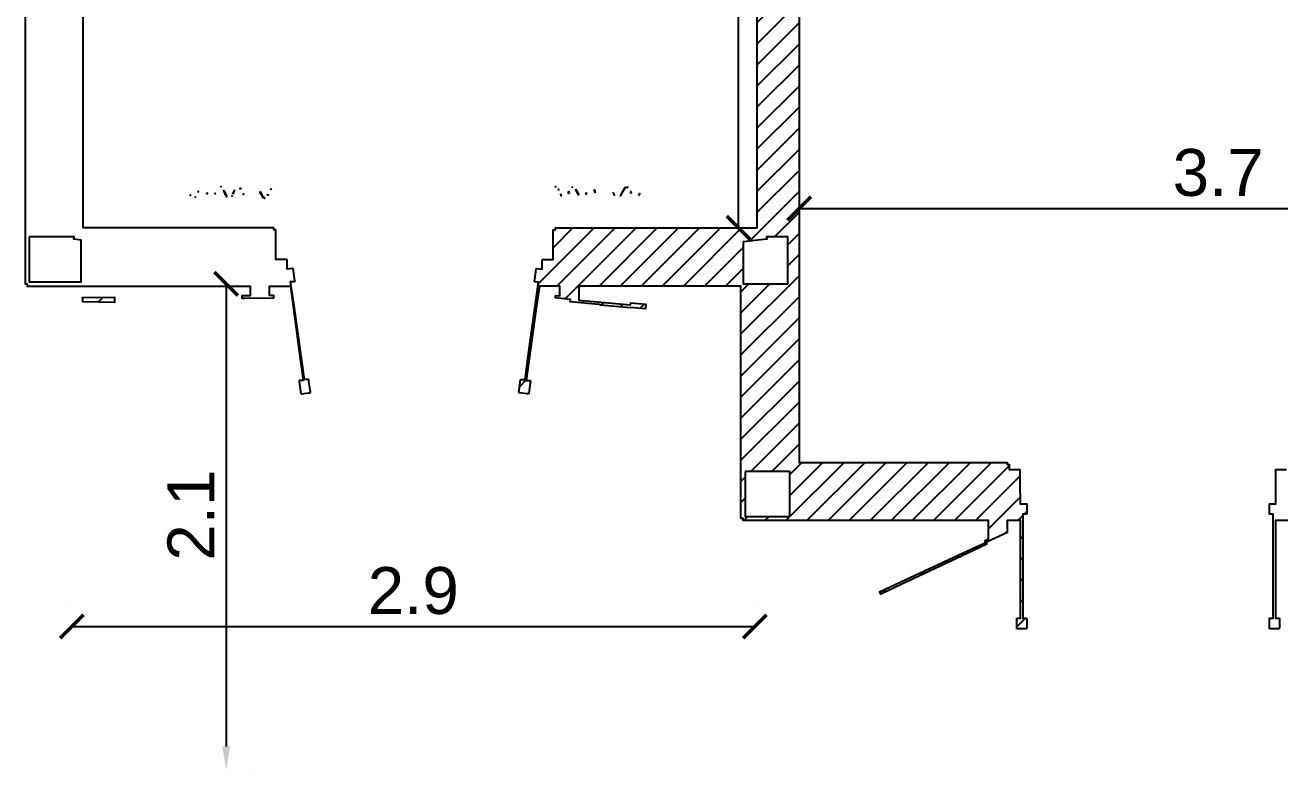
# Model space of a CAD drawing. Header units: metres. Extents: x -155 to -31, y -2 to 38.
# Drawn here: x -115.16 to -109.81, y 3.63 to 6.8 of the extents above; entities that cross this region are included whole.
import ezdxf

# ---------------------------------------------------------------- set-up
doc = ezdxf.new("R2010")
doc.units = ezdxf.units.M
doc.layers.add('DİMENSİONS', color=1, linetype='Continuous', true_color=0xff0000)
doc.layers.add('Layer 03$KAT1_MOBILYA', color=9, linetype='Continuous', true_color=0xc0c0c0)
doc.layers.add('Layer 03$KAT1_DUVAR', color=7, linetype='Continuous')
doc.styles.add('Default', font='arial.ttf')
doc.dimstyles.new('Default', dxfattribs={"dimscale": 2, "dimtxt": 0.1, "dimasz": 0.1, "dimexe": 0.05, "dimexo": 0.05, "dimgap": 0.025, "dimtad": 1, "dimtoh": 1, "dimzin": 1, "dimdsep": 46, "dimtxsty": 'Default', "dimcen": 0.05, "dimazin": 1, "dimtfac": 1, "dimtdec": 4, "dimtix": 1, "dimtofl": 0, "dimtmove": 1, "dimatfit": 3, "dimfxl": 0.1, "dimtolj": 1, "dimtzin": 1, "dimarcsym": 0})
pattern_1 = [(45, (-109.91591, 9.92203), (-0.0449013, 0.0449013), [])]
pattern_2 = [(135, (-109.91591, 9.92203), (-0.0449013, -0.0449013), [])]

# ---------------------------------------------------------------- blocks, each defined once
blk = doc.blocks.new('_ArchTick')
at = {"color": 0, "linetype": 'ByBlock', "const_width": 0.15}
blk.add_lwpolyline([(-0.5, -0.5), (0.5, 0.5)], dxfattribs=at)
blk = doc.blocks.new('*D26')
at = {"layer": 'Defpoints', "color": 0}
for p in [(-112.1169, 9.9599), (-112.1169, 9.9599), (-112.1169, 5.938)]:
    blk.add_point(p, dxfattribs=at)
at = {"layer": 'DİMENSİONS', "color": 0, "lineweight": -2}
for p, q in [((-112.2169, 9.9599), (-112.2169, 9.9599)), ((-112.1169, 5.938), (-112.1169, 9.8599)), ((-112.2169, 5.938), (-112.2169, 5.938))]:
    blk.add_line(p, q, dxfattribs=at)
at = {"layer": 'DİMENSİONS', "color": 0}
blk.add_solid([(-112.1002, 9.8599), (-112.1335, 9.8599), (-112.1169, 9.9599)], dxfattribs=at)
at = {"layer": 'DİMENSİONS', "color": 0, "lineweight": -2, "xscale": 0.1, "yscale": 0.1, "zscale": 0.1, "rotation": 270}
blk.add_blockref('_ArchTick', (-112.1169, 5.938), dxfattribs=at)
at = {"layer": 'DİMENSİONS', "color": 0, "insert": (-112.269, 7.899), "char_height": 0.2, "attachment_point": 5, "rotation": 90, "style": 'Default'}
blk.add_mtext('\\A1;4.0', dxfattribs=at)
blk = doc.blocks.new('*D58')
at = {"layer": 'Defpoints', "color": 0}
for p in [(-111.8589, 6.0207), (-108.1869, 6.0207), (-108.1869, 6.0207)]:
    blk.add_point(p, dxfattribs=at)
at = {"layer": 'DİMENSİONS', "color": 0, "lineweight": -2}
for p, q in [((-111.8589, 6.1207), (-111.8589, 6.1207)), ((-108.1869, 6.1207), (-108.1869, 6.1207)), ((-111.8589, 6.0207), (-108.2869, 6.0207))]:
    blk.add_line(p, q, dxfattribs=at)
at = {"layer": 'DİMENSİONS', "color": 0}
blk.add_solid([(-108.2869, 6.0041), (-108.2869, 6.0374), (-108.1869, 6.0207)], dxfattribs=at)
at = {"layer": 'DİMENSİONS', "color": 0, "lineweight": -2, "xscale": 0.1, "yscale": 0.1, "zscale": 0.1, "rotation": 180}
blk.add_blockref('_ArchTick', (-111.8589, 6.0207), dxfattribs=at)
at = {"layer": 'DİMENSİONS', "color": 0, "insert": (-110.0729, 6.1729), "char_height": 0.2, "attachment_point": 5, "style": 'Default'}
blk.add_mtext('\\A1;3.7', dxfattribs=at)
blk = doc.blocks.new('*D59')
at = {"layer": 'Defpoints', "color": 0}
for p in [(-114.2999, 5.6991), (-114.2999, 3.627), (-114.2999, 3.627)]:
    blk.add_point(p, dxfattribs=at)
at = {"layer": 'DİMENSİONS', "color": 0, "lineweight": -2}
for p, q in [((-114.2999, 5.6991), (-114.2999, 3.727)), ((-114.1999, 5.6991), (-114.1999, 5.6991)), ((-114.1999, 3.627), (-114.1999, 3.627))]:
    blk.add_line(p, q, dxfattribs=at)
at = {"layer": 'DİMENSİONS', "color": 0}
blk.add_solid([(-114.3165, 3.727), (-114.2832, 3.727), (-114.2999, 3.627)], dxfattribs=at)
at = {"layer": 'DİMENSİONS', "color": 0, "lineweight": -2, "xscale": 0.1, "yscale": 0.1, "zscale": 0.1, "rotation": 90}
blk.add_blockref('_ArchTick', (-114.2999, 5.6991), dxfattribs=at)
at = {"layer": 'DİMENSİONS', "color": 0, "insert": (-114.4503, 4.7131), "char_height": 0.2, "attachment_point": 5, "rotation": 90, "style": 'Default'}
blk.add_mtext('\\A1;2.1', dxfattribs=at)
blk = doc.blocks.new('*D77')
at = {"layer": 'Defpoints', "color": 0}
for p in [(-114.9578, 4.2383), (-112.0476, 4.2383), (-112.0476, 4.2383)]:
    blk.add_point(p, dxfattribs=at)
at = {"layer": 'DİMENSİONS', "color": 0, "lineweight": -2}
for p, q in [((-114.9578, 4.3383), (-114.9578, 4.3383)), ((-112.0476, 4.3383), (-112.0476, 4.3383)), ((-114.9578, 4.2383), (-112.0476, 4.2383))]:
    blk.add_line(p, q, dxfattribs=at)
at = {"layer": 'DİMENSİONS', "color": 0, "lineweight": -2, "xscale": 0.1, "yscale": 0.1, "zscale": 0.1, "rotation": 180}
blk.add_blockref('_ArchTick', (-114.9578, 4.2383), dxfattribs=at)
at = {"layer": 'DİMENSİONS', "color": 0, "lineweight": -2, "xscale": 0.1, "yscale": 0.1, "zscale": 0.1}
blk.add_blockref('_ArchTick', (-112.0476, 4.2383), dxfattribs=at)
at = {"layer": 'DİMENSİONS', "color": 0, "insert": (-113.5027, 4.3904), "char_height": 0.2, "attachment_point": 5, "style": 'Default'}
blk.add_mtext('\\A1;2.9', dxfattribs=at)

msp = doc.modelspace()

# ---------------------------------------------------------------- hatches: boundary and pattern name
at = {"layer": 'Layer 03$KAT1_DUVAR'}
h = msp.add_hatch(dxfattribs=at)
h.set_pattern_fill('ANSI31', scale=0.02, style=0, pattern_type=2)
h.set_pattern_definition(pattern_1)
h.paths.add_polyline_path([(-112.5769, 5.6093), (-112.5759, 5.6181), (-112.5123, 5.6128), (-112.5133, 5.6033), (-112.5132, 5.5958), (-112.5133, 5.5927), (-112.5767, 5.5987), (-112.5781, 5.5966), (-112.7052, 5.609), (-112.7056, 5.6087), (-112.7113, 5.6115), (-112.8342, 5.6228), (-112.8322, 5.6332), (-112.8965, 5.6393), (-112.8962, 5.6466), (-112.896, 5.6499), (-112.8783, 5.6482), (-112.8783, 5.6901), (-112.9651, 5.6901), (-112.9771, 5.6049), (-113.0217, 5.2869), (-113.0051, 5.2869), (-113.0043, 5.2861), (-113.0043, 5.2853), (-113.0035, 5.2845), (-113.0035, 5.2836), (-113.0046, 5.2762), (-113.0109, 5.2328), (-113.0109, 5.232), (-113.0125, 5.2303), (-113.0141, 5.2303), (-113.0194, 5.2311), (-113.0502, 5.2353), (-113.051, 5.2353), (-113.0519, 5.2361), (-113.0519, 5.2369), (-113.0527, 5.2377), (-113.0527, 5.2385), (-113.0516, 5.246), (-113.0453, 5.2894), (-113.0453, 5.2902), (-113.0445, 5.291), (-113.0438, 5.2917), (-113.0437, 5.2918), (-113.0259, 5.2918), (-113.0129, 5.3908), (-112.9687, 5.7063), (-112.9854, 5.7086), (-112.9854, 5.71), (-112.9863, 5.7109), (-112.9863, 5.7117), (-112.9852, 5.7191), (-112.9789, 5.7625), (-112.9789, 5.7633), (-112.9772, 5.765), (-112.9756, 5.765), (-112.9535, 5.762), (-112.9535, 5.8002), (-112.9526, 5.8011), (-112.9526, 5.8019), (-112.952, 5.8026), (-112.9518, 5.8027), (-112.9068, 5.8027), (-112.9068, 5.9294), (-112.8974, 5.9294), (-112.8974, 5.938), (-112.037, 5.938), (-112.037, 8.4293), (-112.0275, 8.4293), (-112.0275, 8.4381), (-111.147, 8.4381), (-111.147, 8.4962), (-111.137, 8.4962), (-111.137, 8.4987), (-111.1275, 8.4988), (-111.1275, 8.5081), (-111.1269, 8.5081), (-111.1269, 8.5163), (-110.8663, 8.5163), (-110.8663, 8.4987), (-110.8588, 8.4987), (-110.8588, 8.4962), (-110.847, 8.4962), (-110.847, 8.4381), (-109.9241, 8.4381), (-109.9241, 8.4499), (-109.8493, 8.4499), (-109.8493, 8.4381), (-109.8471, 8.4381), (-109.8471, 8.4298), (-109.8292, 8.4298), (-109.8292, 8.3499), (-109.8258, 8.3499), (-109.8258, 7.4565), (-109.8678, 7.4565), (-109.8678, 8.2499), (-109.9241, 8.2499), (-109.9241, 8.26), (-111.8589, 8.26), (-111.8589, 4.9379), (-110.9724, 4.9379), (-110.9724, 4.9293), (-110.9638, 4.9293), (-110.9638, 4.908), (-110.9175, 4.908), (-110.9175, 4.808), (-110.9167, 4.8065), (-110.9167, 4.7619), (-110.8899, 4.7619), (-110.8892, 4.7613), (-110.889, 4.7611), (-110.889, 4.7191), (-110.8896, 4.7178), (-110.8899, 4.7174), (-110.9052, 4.7174), (-110.9052, 4.2745), (-110.8907, 4.2745), (-110.8901, 4.2738), (-110.8899, 4.2736), (-110.8892, 4.273), (-110.889, 4.2728), (-110.889, 4.2308), (-110.8896, 4.2301), (-110.8899, 4.2299), (-110.8905, 4.2293), (-110.8907, 4.2291), (-110.9294, 4.2291), (-110.9302, 4.2299), (-110.9308, 4.2306), (-110.931, 4.2308), (-110.931, 4.2728), (-110.9304, 4.2734), (-110.9302, 4.2736), (-110.9296, 4.2743), (-110.9294, 4.2745), (-110.9153, 4.2745), (-110.9153, 4.69), (-110.9718, 4.69), (-110.9718, 4.6404), (-110.9714, 4.6395), (-111.0625, 4.5971), (-111.0589, 4.5888), (-111.1158, 4.5618), (-111.4204, 4.4192), (-111.5105, 4.3768), (-111.5131, 4.3817), (-111.5156, 4.3864), (-111.4248, 4.4287), (-111.1196, 4.5706), (-111.0663, 4.5953), (-111.0663, 4.6058), (-111.0521, 4.6124), (-111.0521, 4.69), (-112.0975, 4.69), (-112.0975, 4.6992), (-112.1069, 4.6992), (-112.1069, 5.6901), (-112.797, 5.6901), (-112.797, 5.6299)], flags=0)
h.paths.add_polyline_path([(-112.0889, 4.8992), (-112.0889, 4.708), (-111.8976, 4.708), (-111.8976, 4.8992)], flags=0)
h.paths.add_polyline_path([(-112.0975, 5.8782), (-112.0975, 5.6994), (-111.907, 5.6994), (-111.907, 5.8993), (-111.9974, 5.8993), (-111.9964, 5.8901)], flags=0)
h = msp.add_hatch(dxfattribs=at)
h.set_pattern_fill('ANSI31', scale=0.02, style=0, pattern_type=2)
h.set_pattern_definition(pattern_1)
h.paths.add_polyline_path([(-114.7755, 5.6261), (-114.7753, 5.6234), (-114.7755, 5.6234), (-114.7755, 5.6205), (-114.9112, 5.6224), (-114.9114, 5.6254), (-114.9112, 5.6319), (-114.9123, 5.6415), (-114.7755, 5.6429)], flags=0)
at = {"layer": 'Layer 03$KAT1_MOBILYA'}
h = msp.add_hatch(dxfattribs=at)
h.set_pattern_fill('ANSI31', scale=0.02, angle=90, style=0, pattern_type=2)
h.set_pattern_definition(pattern_2)
h.paths.add_polyline_path([(-114.3245, 6.1136), (-114.3229, 6.1145), (-114.3234, 6.1125)], flags=0)
h = msp.add_hatch(dxfattribs=at)
h.set_pattern_fill('ANSI31', scale=0.02, angle=90, style=0, pattern_type=2)
h.set_pattern_definition(pattern_2)
h.paths.add_polyline_path([(-114.298, 6.0738), (-114.3101, 6.0942), (-114.3115, 6.097), (-114.3098, 6.098), (-114.3086, 6.0957)], flags=0)
h = msp.add_hatch(dxfattribs=at)
h.set_pattern_fill('ANSI31', scale=0.02, angle=90, style=0, pattern_type=2)
h.set_pattern_definition(pattern_2)
h.paths.add_polyline_path([(-114.2716, 6.0814), (-114.264, 6.097), (-114.2657, 6.098)], flags=0)
h = msp.add_hatch(dxfattribs=at)
h.set_pattern_fill('ANSI31', scale=0.02, angle=90, style=0, pattern_type=2)
h.set_pattern_definition(pattern_2)
h.paths.add_polyline_path([(-114.2398, 6.1074), (-114.2388, 6.1068), (-114.2374, 6.1041), (-114.2394, 6.1037), (-114.2402, 6.1054), (-114.2411, 6.1059)], flags=0)
h = msp.add_hatch(dxfattribs=at)
h.set_pattern_fill('ANSI31', scale=0.02, angle=90, style=0, pattern_type=2)
h.set_pattern_definition(pattern_2)
h.paths.add_polyline_path([(-114.1112, 6.1026), (-114.1088, 6.105), (-114.1096, 6.1015)], flags=0)
h = msp.add_hatch(dxfattribs=at)
h.set_pattern_fill('ANSI31', scale=0.02, angle=90, style=0, pattern_type=2)
h.set_pattern_definition(pattern_2)
h.paths.add_polyline_path([(-112.8962, 6.1145), (-112.8949, 6.1133), (-112.8976, 6.1131), (-112.8963, 6.1144)], flags=0)
h = msp.add_hatch(dxfattribs=at)
h.set_pattern_fill('ANSI31', scale=0.02, angle=90, style=0, pattern_type=2)
h.set_pattern_definition(pattern_2)
h.paths.add_polyline_path([(-112.8857, 6.1015), (-112.8829, 6.1001), (-112.8841, 6.1026)], flags=0)
h = msp.add_hatch(dxfattribs=at)
h.set_pattern_fill('ANSI31', scale=0.02, angle=90, style=0, pattern_type=2)
h.set_pattern_definition(pattern_2)
h.paths.add_polyline_path([(-112.8271, 6.1129), (-112.8261, 6.1127), (-112.8264, 6.111)], flags=0)
h = msp.add_hatch(dxfattribs=at)
h.set_pattern_fill('ANSI31', scale=0.02, angle=90, style=0, pattern_type=2)
h.set_pattern_definition(pattern_2)
h.paths.add_polyline_path([(-112.8116, 6.1035), (-112.8009, 6.088), (-112.7981, 6.0788), (-112.8026, 6.087)], flags=0)
h = msp.add_hatch(dxfattribs=at)
h.set_pattern_fill('ANSI31', scale=0.02, angle=90, style=0, pattern_type=2)
h.set_pattern_definition(pattern_2)
h.paths.add_polyline_path([(-112.7314, 6.097), (-112.7311, 6.0999), (-112.7296, 6.098), (-112.729, 6.0967), (-112.7274, 6.0889)], flags=0)
h = msp.add_hatch(dxfattribs=at)
h.set_pattern_fill('ANSI31', scale=0.02, angle=90, style=0, pattern_type=2)
h.set_pattern_definition(pattern_2)
h.paths.add_polyline_path([(-112.6126, 6.087), (-112.6016, 6.1071), (-112.6144, 6.088), (-112.6214, 6.0749)], flags=0)
h = msp.add_hatch(dxfattribs=at)
h.set_pattern_fill('ANSI31', scale=0.02, angle=90, style=0, pattern_type=2)
h.set_pattern_definition(pattern_2)
h.paths.add_polyline_path([(-112.6016, 6.1071), (-112.6027, 6.1089), (-112.6019, 6.1103), (-112.6003, 6.1106), (-112.5889, 6.111), (-112.5999, 6.1089), (-112.6008, 6.1087)], flags=0)
h = msp.add_hatch(dxfattribs=at)
h.set_pattern_fill('ANSI31', scale=0.02, angle=90, style=0, pattern_type=2)
h.set_pattern_definition(pattern_2)
h.paths.add_polyline_path([(-114.454, 6.0771), (-114.4522, 6.0782), (-114.4531, 6.076)], flags=0)
h = msp.add_hatch(dxfattribs=at)
h.set_pattern_fill('ANSI31', scale=0.02, angle=90, style=0, pattern_type=2)
h.set_pattern_definition(pattern_2)
h.paths.add_polyline_path([(-114.4327, 6.0671), (-114.4302, 6.0686), (-114.4317, 6.07)], flags=0)
h = msp.add_hatch(dxfattribs=at)
h.set_pattern_fill('ANSI31', scale=0.02, angle=90, style=0, pattern_type=2)
h.set_pattern_definition(pattern_2)
h.paths.add_polyline_path([(-114.4201, 6.0931), (-114.4192, 6.0904), (-114.4184, 6.0921), (-114.4175, 6.0934)], flags=0)
h = msp.add_hatch(dxfattribs=at)
h.set_pattern_fill('ANSI31', scale=0.02, angle=90, style=0, pattern_type=2)
h.set_pattern_definition(pattern_2)
h.paths.add_polyline_path([(-114.3827, 6.087), (-114.381, 6.088), (-114.3804, 6.0827)], flags=0)
h = msp.add_hatch(dxfattribs=at)
h.set_pattern_fill('ANSI31', scale=0.02, angle=90, style=0, pattern_type=2)
h.set_pattern_definition(pattern_2)
h.paths.add_polyline_path([(-114.3488, 6.0829), (-114.3463, 6.0836), (-114.347, 6.0866)], flags=0)
h = msp.add_hatch(dxfattribs=at)
h.set_pattern_fill('ANSI31', scale=0.02, angle=90, style=0, pattern_type=2)
h.set_pattern_definition(pattern_2)
h.paths.add_polyline_path([(-114.2996, 6.0727), (-114.2971, 6.0702), (-114.298, 6.0738)], flags=0)
h = msp.add_hatch(dxfattribs=at)
h.set_pattern_fill('ANSI31', scale=0.02, angle=90, style=0, pattern_type=2)
h.set_pattern_definition(pattern_2)
h.paths.add_polyline_path([(-114.2775, 6.0738), (-114.275, 6.0744), (-114.2759, 6.0727)], flags=0)
h = msp.add_hatch(dxfattribs=at)
h.set_pattern_fill('ANSI31', scale=0.02, angle=90, style=0, pattern_type=2)
h.set_pattern_definition(pattern_2)
h.paths.add_polyline_path([(-114.2284, 6.0819), (-114.2266, 6.0829), (-114.2271, 6.08)], flags=0)
h = msp.add_hatch(dxfattribs=at)
h.set_pattern_fill('ANSI31', scale=0.02, angle=90, style=0, pattern_type=2)
h.set_pattern_definition(pattern_2)
h.paths.add_polyline_path([(-114.1554, 6.0931), (-114.1453, 6.0731), (-114.1571, 6.092)], flags=0)
h = msp.add_hatch(dxfattribs=at)
h.set_pattern_fill('ANSI31', scale=0.02, angle=90, style=0, pattern_type=2)
h.set_pattern_definition(pattern_2)
h.paths.add_polyline_path([(-114.1425, 6.0692), (-114.1453, 6.0686), (-114.1438, 6.07)], flags=0)
h = msp.add_hatch(dxfattribs=at)
h.set_pattern_fill('ANSI31', scale=0.02, angle=90, style=0, pattern_type=2)
h.set_pattern_definition(pattern_2)
h.paths.add_polyline_path([(-114.1425, 6.0692), (-114.1373, 6.0639), (-114.1346, 6.0641)], flags=0)
h = msp.add_hatch(dxfattribs=at)
h.set_pattern_fill('ANSI31', scale=0.02, angle=90, style=0, pattern_type=2)
h.set_pattern_definition(pattern_2)
h.paths.add_polyline_path([(-114.1218, 6.0811), (-114.1213, 6.0776), (-114.1215, 6.0771), (-114.1232, 6.0782)], flags=0)
h = msp.add_hatch(dxfattribs=at)
h.set_pattern_fill('ANSI31', scale=0.02, angle=90, style=0, pattern_type=2)
h.set_pattern_definition(pattern_2)
h.paths.add_polyline_path([(-112.8739, 6.0771), (-112.8722, 6.075), (-112.8721, 6.0782), (-112.8755, 6.0805)], flags=0)
h = msp.add_hatch(dxfattribs=at)
h.set_pattern_fill('ANSI31', scale=0.02, angle=90, style=0, pattern_type=2)
h.set_pattern_definition(pattern_2)
h.paths.add_polyline_path([(-112.8417, 6.0897), (-112.84, 6.0931), (-112.8382, 6.0921), (-112.8419, 6.0849)], flags=0)
h = msp.add_hatch(dxfattribs=at)
h.set_pattern_fill('ANSI31', scale=0.02, angle=90, style=0, pattern_type=2)
h.set_pattern_definition(pattern_2)
h.paths.add_polyline_path([(-112.7687, 6.0829), (-112.7645, 6.0868), (-112.767, 6.0819)], flags=0)
h = msp.add_hatch(dxfattribs=at)
h.set_pattern_fill('ANSI31', scale=0.02, angle=90, style=0, pattern_type=2)
h.set_pattern_definition(pattern_2)
h.paths.add_polyline_path([(-112.6483, 6.0819), (-112.6455, 6.0775), (-112.6465, 6.0829), (-112.651, 6.0873)], flags=0)
h = msp.add_hatch(dxfattribs=at)
h.set_pattern_fill('ANSI31', scale=0.02, angle=90, style=0, pattern_type=2)
h.set_pattern_definition(pattern_2)
h.paths.add_polyline_path([(-112.577, 6.0921), (-112.5753, 6.0931), (-112.5741, 6.0864)], flags=0)
h = msp.add_hatch(dxfattribs=at)
h.set_pattern_fill('ANSI31', scale=0.02, angle=90, style=0, pattern_type=2)
h.set_pattern_definition(pattern_2)
h.paths.add_polyline_path([(-112.5431, 6.0782), (-112.5414, 6.0771), (-112.5375, 6.0852)], flags=0)

# ---------------------------------------------------------------- linework, layer by layer
at = {"layer": 'Layer 03$KAT1_DUVAR'}
for points in [[(-115.1568, 10.4399), (-115.1568, 5.6993), (-115.1476, 5.6993), (-115.1476, 5.6901), (-114.1971, 5.6901), (-114.1971, 5.6489), (-114.2242, 5.6486), (-114.2328, 5.6485), (-114.2328, 5.6381), (-114.224, 5.6382), (-114.0971, 5.6393), (-114.0971, 5.6499), (-114.1157, 5.6498), (-114.1157, 5.6901), (-114.0266, 5.6901), (-113.9864, 5.39), (-113.9719, 5.2869), (-113.9875, 5.2869), (-113.9891, 5.2853), (-113.9891, 5.2836), (-113.9835, 5.2403), (-113.9825, 5.2319), (-113.9809, 5.2303), (-113.9793, 5.2303), (-113.9485, 5.2345), (-113.9432, 5.2353), (-113.9424, 5.2353), (-113.9408, 5.2369), (-113.9408, 5.2385), (-113.9471, 5.2819), (-113.9481, 5.2894), (-113.9481, 5.2902), (-113.9483, 5.2903), (-113.9491, 5.2911), (-113.9498, 5.2918), (-113.9668, 5.2918), (-114.0108, 5.6057), (-114.0254, 5.7092), (-114.008, 5.7092), (-114.008, 5.71), (-114.0072, 5.7109), (-114.0072, 5.7125), (-114.0135, 5.7552), (-114.0146, 5.7625), (-114.0146, 5.7633), (-114.0154, 5.7642), (-114.0162, 5.765), (-114.0178, 5.765), (-114.04, 5.7619), (-114.04, 5.8011), (-114.0401, 5.8012), (-114.0408, 5.8019), (-114.0409, 5.802), (-114.0416, 5.8027), (-114.089, 5.8027), (-114.089, 5.9294), (-114.0976, 5.9294), (-114.0976, 5.938), (-114.9089, 5.938), (-114.9089, 9.4599)], [(-111.8589, 8.26), (-111.8589, 4.9379), (-110.9724, 4.9379), (-110.9724, 4.9293), (-110.9638, 4.9293), (-110.9638, 4.908), (-110.9175, 4.908), (-110.9175, 4.808), (-110.9167, 4.8065), (-110.9167, 4.7619), (-110.8899, 4.7619), (-110.8892, 4.7613), (-110.889, 4.7611), (-110.889, 4.7191), (-110.8896, 4.7178), (-110.8899, 4.7174), (-110.9052, 4.7174), (-110.9052, 4.2745), (-110.8907, 4.2745), (-110.8901, 4.2738), (-110.8899, 4.2736), (-110.8892, 4.273), (-110.889, 4.2728), (-110.889, 4.2308), (-110.8896, 4.2301), (-110.8899, 4.2299), (-110.8905, 4.2293), (-110.8907, 4.2291), (-110.9294, 4.2291), (-110.9302, 4.2299), (-110.9308, 4.2306), (-110.931, 4.2308), (-110.931, 4.2728), (-110.9304, 4.2734), (-110.9302, 4.2736), (-110.9296, 4.2743), (-110.9294, 4.2745), (-110.9153, 4.2745), (-110.9153, 4.69), (-110.9718, 4.69), (-110.9718, 4.6404), (-110.9714, 4.6395), (-111.0625, 4.5971), (-111.0589, 4.5888), (-111.1158, 4.5618), (-111.4204, 4.4192), (-111.5105, 4.3768), (-111.5131, 4.3817), (-111.5156, 4.3864), (-111.4248, 4.4287), (-111.1196, 4.5706), (-111.0663, 4.5953), (-111.0663, 4.6058), (-111.0521, 4.6124), (-111.0521, 4.69), (-112.0975, 4.69), (-112.0975, 4.6992), (-112.1069, 4.6992), (-112.1069, 5.6901), (-112.797, 5.6901), (-112.797, 5.6299), (-112.5769, 5.6093), (-112.5759, 5.6181), (-112.5123, 5.6128), (-112.5133, 5.6033), (-112.5132, 5.5958), (-112.5133, 5.5927), (-112.5767, 5.5987), (-112.5781, 5.5966), (-112.7052, 5.609), (-112.7056, 5.6087), (-112.7113, 5.6115), (-112.8342, 5.6228), (-112.8322, 5.6332), (-112.8965, 5.6393), (-112.8962, 5.6466), (-112.896, 5.6499), (-112.8783, 5.6482), (-112.8783, 5.6901), (-112.9651, 5.6901), (-112.9771, 5.6049), (-113.0217, 5.2869), (-113.0051, 5.2869), (-113.0043, 5.2861), (-113.0043, 5.2853), (-113.0035, 5.2845), (-113.0035, 5.2836), (-113.0046, 5.2762), (-113.0109, 5.2328), (-113.0109, 5.232), (-113.0125, 5.2303), (-113.0141, 5.2303), (-113.0194, 5.2311), (-113.0502, 5.2353), (-113.051, 5.2353), (-113.0519, 5.2361), (-113.0519, 5.2369), (-113.0527, 5.2377), (-113.0527, 5.2385), (-113.0516, 5.246), (-113.0453, 5.2894), (-113.0453, 5.2902), (-113.0445, 5.291), (-113.0438, 5.2917), (-113.0437, 5.2918), (-113.0259, 5.2918), (-113.0129, 5.3908), (-112.9687, 5.7063), (-112.9854, 5.7086), (-112.9854, 5.71), (-112.9863, 5.7109), (-112.9863, 5.7117), (-112.9852, 5.7191), (-112.9789, 5.7625), (-112.9789, 5.7633), (-112.9772, 5.765), (-112.9756, 5.765), (-112.9535, 5.762), (-112.9535, 5.8002), (-112.9526, 5.8011), (-112.9526, 5.8019), (-112.952, 5.8026), (-112.9518, 5.8027), (-112.9068, 5.8027), (-112.9068, 5.9294), (-112.8974, 5.9294), (-112.8974, 5.938), (-112.037, 5.938), (-112.037, 8.4293)], [(-109.7714, 4.69), (-109.8289, 4.69), (-109.8289, 4.2745), (-109.814, 4.2745), (-109.8134, 4.2738), (-109.8124, 4.2728), (-109.8124, 4.2308), (-109.813, 4.2301), (-109.8132, 4.2299), (-109.8138, 4.2293), (-109.814, 4.2291), (-109.8535, 4.2291), (-109.8542, 4.2297), (-109.8544, 4.2299), (-109.8544, 4.2736), (-109.8538, 4.2743), (-109.8535, 4.2745), (-109.839, 4.2745), (-109.839, 4.7174), (-109.8544, 4.7174), (-109.8544, 4.7619), (-109.8276, 4.7619), (-109.8276, 4.908), (-109.7819, 4.908)]]:
    msp.add_lwpolyline(points, dxfattribs=at)
for points in [[(-115.1388, 5.8993), (-115.1388, 5.7081), (-114.9175, 5.7081), (-114.9175, 5.8862), (-114.9485, 5.8901), (-114.9474, 5.8993)], [(-112.0975, 5.8782), (-112.0975, 5.6994), (-111.907, 5.6994), (-111.907, 5.8993), (-111.9974, 5.8993), (-111.9964, 5.8901)], [(-114.7755, 5.6261), (-114.7753, 5.6234), (-114.7755, 5.6234), (-114.7755, 5.6205), (-114.9112, 5.6224), (-114.9114, 5.6254), (-114.9112, 5.6319), (-114.9123, 5.6415), (-114.7755, 5.6429)], [(-112.0889, 4.8992), (-112.0889, 4.708), (-111.8976, 4.708), (-111.8976, 4.8992)]]:
    msp.add_lwpolyline(points, close=True, dxfattribs=at)
at = {"layer": 'Layer 03$KAT1_MOBILYA'}
for points in [[(-114.3245, 6.1136), (-114.3229, 6.1145), (-114.3234, 6.1125)], [(-114.298, 6.0738), (-114.3101, 6.0942), (-114.3115, 6.097), (-114.3098, 6.098), (-114.3086, 6.0957)], [(-114.2716, 6.0814), (-114.264, 6.097), (-114.2657, 6.098)], [(-114.2398, 6.1074), (-114.2388, 6.1068), (-114.2374, 6.1041), (-114.2394, 6.1037), (-114.2402, 6.1054), (-114.2411, 6.1059)], [(-114.1112, 6.1026), (-114.1088, 6.105), (-114.1096, 6.1015)], [(-112.8962, 6.1145), (-112.8949, 6.1133), (-112.8976, 6.1131), (-112.8963, 6.1144)], [(-112.8857, 6.1015), (-112.8829, 6.1001), (-112.8841, 6.1026)], [(-112.8271, 6.1129), (-112.8261, 6.1127), (-112.8264, 6.111)], [(-112.8116, 6.1035), (-112.8009, 6.088), (-112.7981, 6.0788), (-112.8026, 6.087)], [(-112.7314, 6.097), (-112.7311, 6.0999), (-112.7296, 6.098), (-112.729, 6.0967), (-112.7274, 6.0889)], [(-112.6126, 6.087), (-112.6016, 6.1071), (-112.6144, 6.088), (-112.6214, 6.0749)], [(-112.6016, 6.1071), (-112.6027, 6.1089), (-112.6019, 6.1103), (-112.6003, 6.1106), (-112.5889, 6.111), (-112.5999, 6.1089), (-112.6008, 6.1087)], [(-114.454, 6.0771), (-114.4522, 6.0782), (-114.4531, 6.076)], [(-114.4327, 6.0671), (-114.4302, 6.0686), (-114.4317, 6.07)], [(-114.4201, 6.0931), (-114.4192, 6.0904), (-114.4184, 6.0921), (-114.4175, 6.0934)], [(-114.3827, 6.087), (-114.381, 6.088), (-114.3804, 6.0827)], [(-114.3488, 6.0829), (-114.3463, 6.0836), (-114.347, 6.0866)], [(-114.2996, 6.0727), (-114.2971, 6.0702), (-114.298, 6.0738)], [(-114.2775, 6.0738), (-114.275, 6.0744), (-114.2759, 6.0727)], [(-114.2284, 6.0819), (-114.2266, 6.0829), (-114.2271, 6.08)], [(-114.1554, 6.0931), (-114.1453, 6.0731), (-114.1571, 6.092)], [(-114.1425, 6.0692), (-114.1453, 6.0686), (-114.1438, 6.07)], [(-114.1425, 6.0692), (-114.1373, 6.0639), (-114.1346, 6.0641)], [(-114.1218, 6.0811), (-114.1213, 6.0776), (-114.1215, 6.0771), (-114.1232, 6.0782)], [(-112.8739, 6.0771), (-112.8722, 6.075), (-112.8721, 6.0782), (-112.8755, 6.0805)], [(-112.8417, 6.0897), (-112.84, 6.0931), (-112.8382, 6.0921), (-112.8419, 6.0849)], [(-112.7687, 6.0829), (-112.7645, 6.0868), (-112.767, 6.0819)], [(-112.6483, 6.0819), (-112.6455, 6.0775), (-112.6465, 6.0829), (-112.651, 6.0873)], [(-112.577, 6.0921), (-112.5753, 6.0931), (-112.5741, 6.0864)], [(-112.5431, 6.0782), (-112.5414, 6.0771), (-112.5375, 6.0852)]]:
    msp.add_lwpolyline(points, close=True, dxfattribs=at)

# ---------------------------------------------------------------- dimensions: what is measured, and where the dimension line sits
at = {"layer": 'DİMENSİONS'}
for base, p1, p2, angle, text, picture, middle in [((-112.1169, 9.9599, 0.5549), (-112.1169, 5.938, 0.5549), (-112.1169, 9.9599, 0.5549), 90, '4.0', '*D26', (-112.269, 7.899, 0.5549)), ((-114.2999, 3.627, 0.5549), (-114.2999, 5.6991, 0.5549), (-114.2999, 3.627, 0.5549), 270, '2.1', '*D59', (-114.4503, 4.7131, 0.5549))]:
    dim = msp.add_linear_dim(base=base, p1=p1, p2=p2, angle=angle, text=text, dimstyle='Default', override={"dimscale": 2, "dimasz": 0.05, "dimtih": 0, "dimtoh": 0, "dimdec": 1, "dimlfac": 1, "dimblk1": 'ArchTick', "dimsah": 1}, dxfattribs=at)
    dim.commit()
    dim.dimension.update_dxf_attribs({"geometry": picture, "text_midpoint": middle})
for base, p1, p2, text, override, picture, middle in [((-108.1869, 6.0207, 0.5549), (-111.8589, 6.0207, 0.5549), (-108.1869, 6.0207, 0.5549), '3.7', {"dimscale": 2, "dimasz": 0.05, "dimtih": 0, "dimtoh": 0, "dimdec": 1, "dimlfac": 1, "dimblk1": 'ArchTick', "dimsah": 1}, '*D58', (-110.0729, 6.1729, 0.5549)), ((-112.0476, 4.2383, 0.5549), (-114.9578, 4.2383, 0.5549), (-112.0476, 4.2383, 0.5549), '2.9', {"dimscale": 2, "dimasz": 0.05, "dimtih": 0, "dimtoh": 0, "dimdec": 1, "dimlfac": 1, "dimblk": 'ArchTick', "dimsah": 0}, '*D77', (-113.5027, 4.3904, 0.5549))]:
    dim = msp.add_linear_dim(base=base, p1=p1, p2=p2, text=text, dimstyle='Default', override=override, dxfattribs=at)
    dim.commit()
    dim.dimension.update_dxf_attribs({"geometry": picture, "text_midpoint": middle})

doc.saveas('drawing.dxf')
